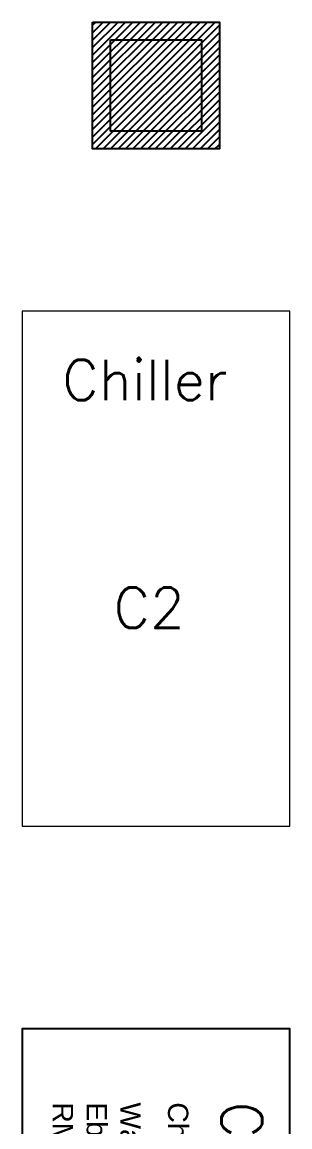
# Model space of a CAD drawing. Header units: millimetres. Extents: x -1052 to 3351, y 0 to 2015.
# Drawn here: x -181.3 to -171.54, y 1548.62 to 1588.93 of the extents above; entities that cross this region are included whole.
import ezdxf

# ---------------------------------------------------------------- set-up
doc = ezdxf.new("R2010")
doc.units = ezdxf.units.MM
for name, color, linetype, lineweight in [('AM_0', 7, 'Continuous', 25), ('AM_6', 2, 'Continuous', 35), ('AM_VIEWS', 1, 'Continuous', 15)]:
    doc.layers.add(name, color=color, linetype=linetype, lineweight=lineweight)
doc.layers.add('COLUMN', color=3, linetype='Continuous')
doc.layers.add('Machine', color=7, linetype='Continuous')
doc.styles.add('ROMANS', font='romans.shx')
doc.styles.get("Standard").update_dxf_attribs({"font": 'arial.ttf'})
pattern_1 = [(45, (-1069.52578, 7622.2674), (-0.1359721316, 0.1359721316), [])]

msp = doc.modelspace()

# ---------------------------------------------------------------- hatches: boundary and pattern name
h = msp.add_hatch()
h.set_pattern_fill('_U', color=0, scale=0.192294, angle=45, style=0, pattern_type=0)
h.set_pattern_definition(pattern_1)
h.paths.add_polyline_path([(-174.1074, 1588.9297), (-178.7329, 1588.9297), (-178.7329, 1584.3042), (-174.1074, 1584.3042)])
h = msp.add_hatch()
h.set_pattern_fill('_U', color=0, scale=0.192294, angle=45, style=0, pattern_type=0)
h.set_pattern_definition(pattern_1)
h.paths.add_polyline_path([(-174.1074, 1588.9297), (-178.7329, 1588.9297), (-178.7329, 1584.3042), (-174.1074, 1584.3042)])

# ---------------------------------------------------------------- linework, layer by layer
at = {"layer": 'AM_0'}
msp.add_lwpolyline([(-178.7329, 1588.9297), (-174.1074, 1588.9297), (-174.1074, 1584.3042), (-178.7329, 1584.3042)], close=True, dxfattribs=at)
msp.add_lwpolyline([(-178.7329, 1588.9297), (-174.1074, 1588.9297), (-174.1074, 1584.3042), (-178.7329, 1584.3042)], close=True, dxfattribs=at)
at = {"layer": 'AM_VIEWS'}
msp.add_lwpolyline([(-181.3015, 1578.3875), (-181.3015, 1559.6019), (-171.5389, 1559.6019), (-171.5389, 1578.3875)], close=True, dxfattribs=at)
at = {"layer": 'COLUMN'}
msp.add_lwpolyline([(-178.0842, 1588.2811), (-174.756, 1588.281), (-174.7561, 1584.9528), (-178.0843, 1584.9529)], close=True, dxfattribs=at)
msp.add_lwpolyline([(-178.0842, 1588.2811), (-174.756, 1588.281), (-174.7561, 1584.9528), (-178.0843, 1584.9529)], close=True, dxfattribs=at)
at = {"layer": 'Machine', "color": 2}
msp.add_lwpolyline([(-171.5389, 1533.4203), (-171.5389, 1552.2059), (-181.3015, 1552.2059), (-181.3015, 1533.4203)], close=True, dxfattribs=at)

# ---------------------------------------------------------------- texts
at = {"layer": 'AM_6', "color": 0, "lineweight": -2, "char_height": 1.47918, "width": 9.231868, "attachment_point": 1, "style": 'ROMANS'}
for s, insert in [('Chiller', (-179.8346, 1576.614)), ('C2', (-177.9708, 1568.3049))]:
    msp.add_mtext(s, dxfattribs=dict(at, insert=insert))
at = {"layer": 'AM_6', "color": 7, "lineweight": -2, "char_height": 0.739591, "width": 34.348058, "attachment_point": 1, "rotation": 270}
for s, insert in [('Water pump\\PEbara 2CDX70/20\\PRM3,112', (-176.9767, 1549.5217)), ('Chiller RM7,88', (-175.243, 1549.5217))]:
    msp.add_mtext(s, dxfattribs=dict(at, insert=insert))
at = {"layer": 'AM_6', "color": 0, "lineweight": -2, "insert": (-172.5552, 1549.5534), "char_height": 1.47918, "width": 9.231868, "attachment_point": 1, "rotation": 270, "style": 'ROMANS'}
msp.add_mtext('C44', dxfattribs=at)

doc.saveas('drawing.dxf')
